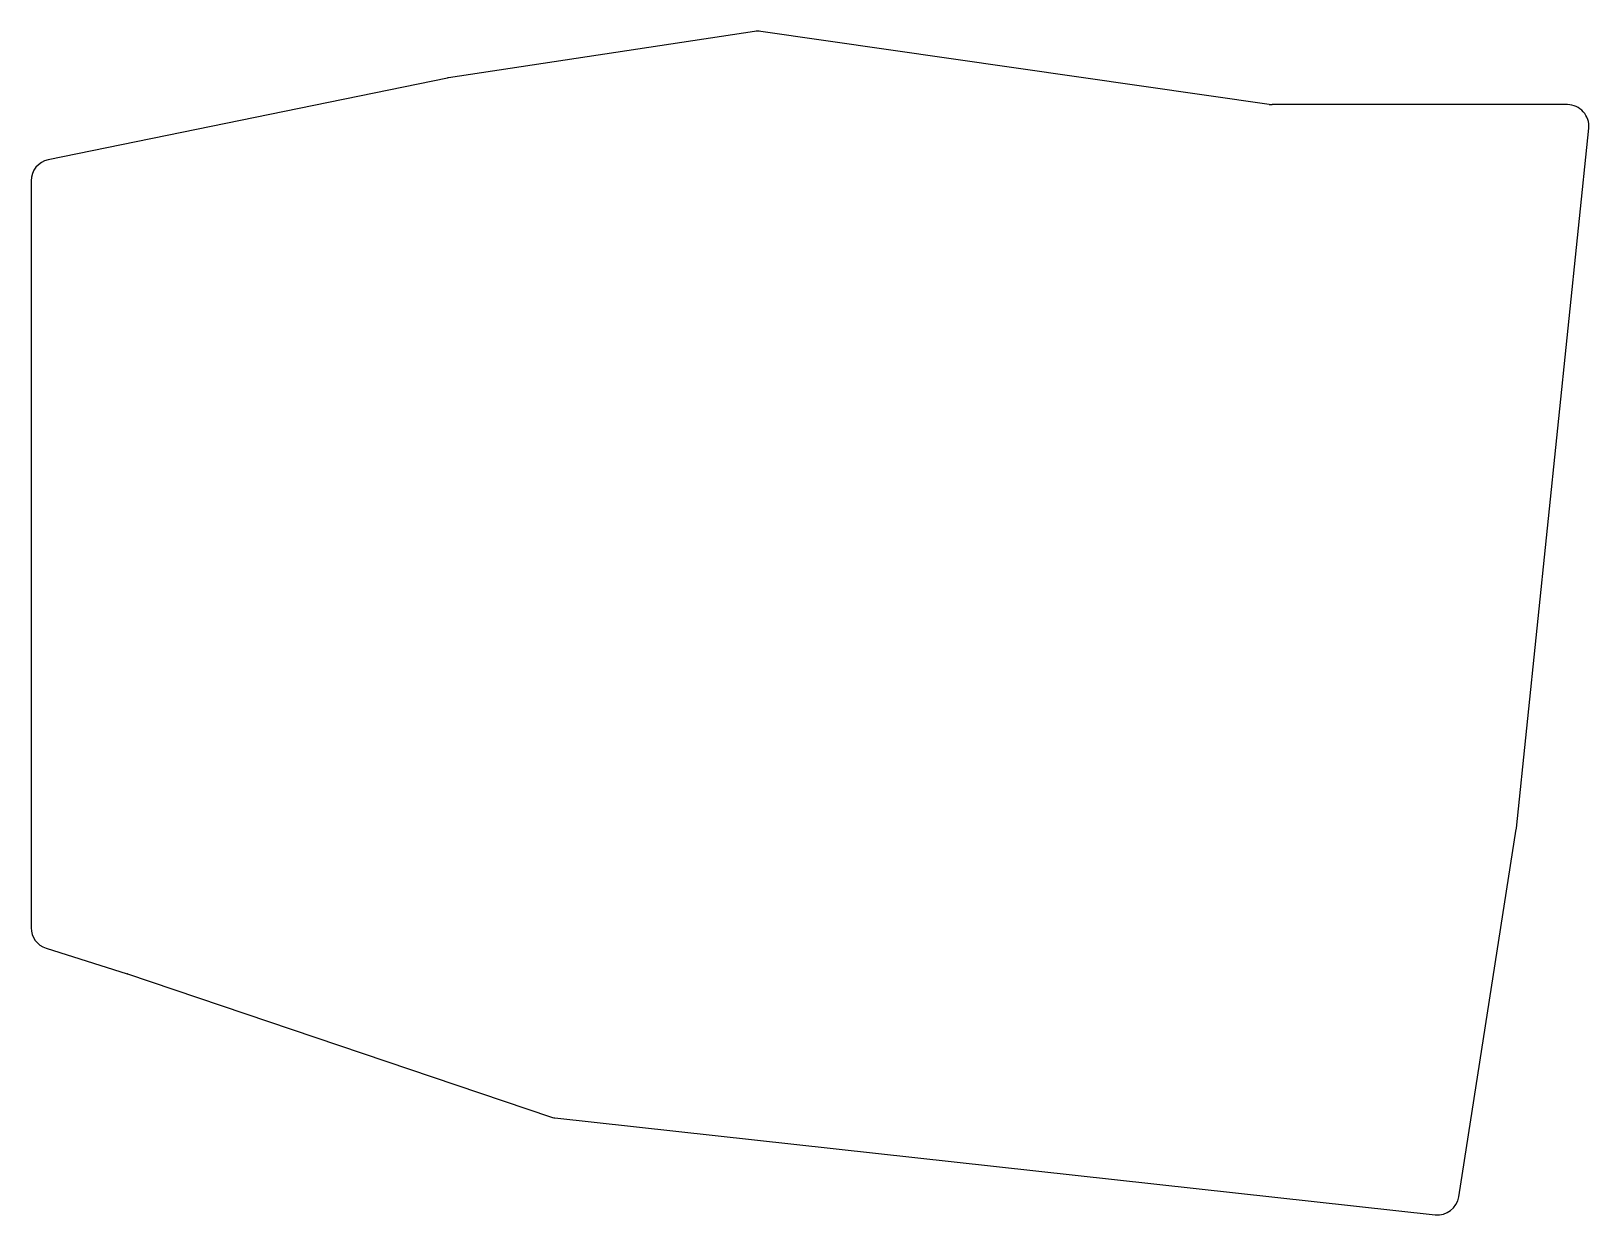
# Model space of a CAD drawing. Header units: millimetres. Extents: x 89 to 235, y -135 to -24.
import ezdxf

# ---------------------------------------------------------------- set-up
doc = ezdxf.new("R2010")
doc.units = ezdxf.units.MM

msp = doc.modelspace()

# ---------------------------------------------------------------- linework, layer by layer
for p, q in [((156.71, -24.14), (128.05, -28.49)), ((204.86, -30.98), (157.29, -24.14)), ((127.95, -28.51), (90.6, -36.17)), ((232.78, -31), (205.14, -31)), ((228.01, -98.7), (234.77, -33.21)), ((89, -38.13), (89, -108.04)), ((222.61, -133.21), (227.99, -98.8)), ((90.4, -109.94), (97.98, -112.34)), ((98.02, -112.36), (137.59, -125.73)), ((138.02, -125.82), (220.41, -134.89))]:
    msp.add_line(p, q)
for centre, start, end in [((157.01, -26.12), 81.8198, 98.6274), ((128.35, -30.47), 98.6274, 101.5922), ((205.14, -29), 261.8198, 270), ((232.78, -33), 354.1011, 90), ((91, -38.13), 101.5922, 180), ((226.02, -98.49), 351.103, 354.1011), ((91, -108.04), 180, 252.4287), ((97.38, -114.25), 71.3278, 72.4287), ((138.23, -123.84), 251.3278, 263.7217), ((220.63, -132.9), 263.7217, 351.103)]:
    msp.add_arc(centre, 2, start, end)

doc.saveas('drawing.dxf')
